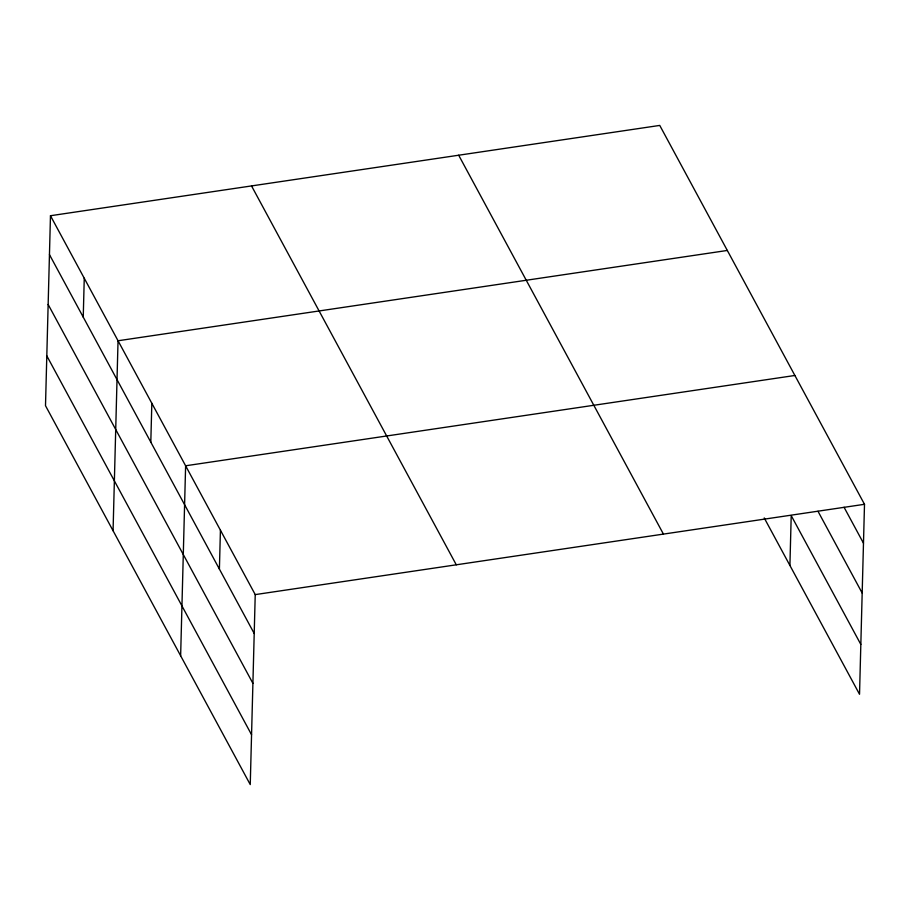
<?xml version="1.0" encoding="UTF-8"?>
<svg xmlns="http://www.w3.org/2000/svg" width="910" height="910" viewBox="0 0 910 910"><rect width="100%" height="100%" fill="white"/><g stroke="black" fill="none" stroke-linecap="round" stroke-linejoin="round"><path stroke-width="1.36" d="M50.471 215.727L45.5 405.701L250.25 784.579L255.232 594.605L50.471 215.727L659.75 125.421L864.5 504.299L859.529 694.273L764.229 517.938M83.242 317.135L84.255 278.244M113.067 530.723L118.038 340.761L727.317 250.455M150.81 442.158L151.833 403.278M180.635 655.757L185.617 465.784L794.885 375.477M219.401 569.091L220.425 530.2M789.914 565.451L791.211 515.595L860.826 644.416M255.232 594.605L864.5 504.299M844.07 507.268L863.476 543.19M817.999 511.295L862.179 593.047M458.685 155.223L663.435 534.102M251.535 185.924L456.285 564.803M49.458 254.618L254.208 633.496M48.15 304.475L252.912 683.353M46.808 355.844L251.558 734.723"/></g></svg>
